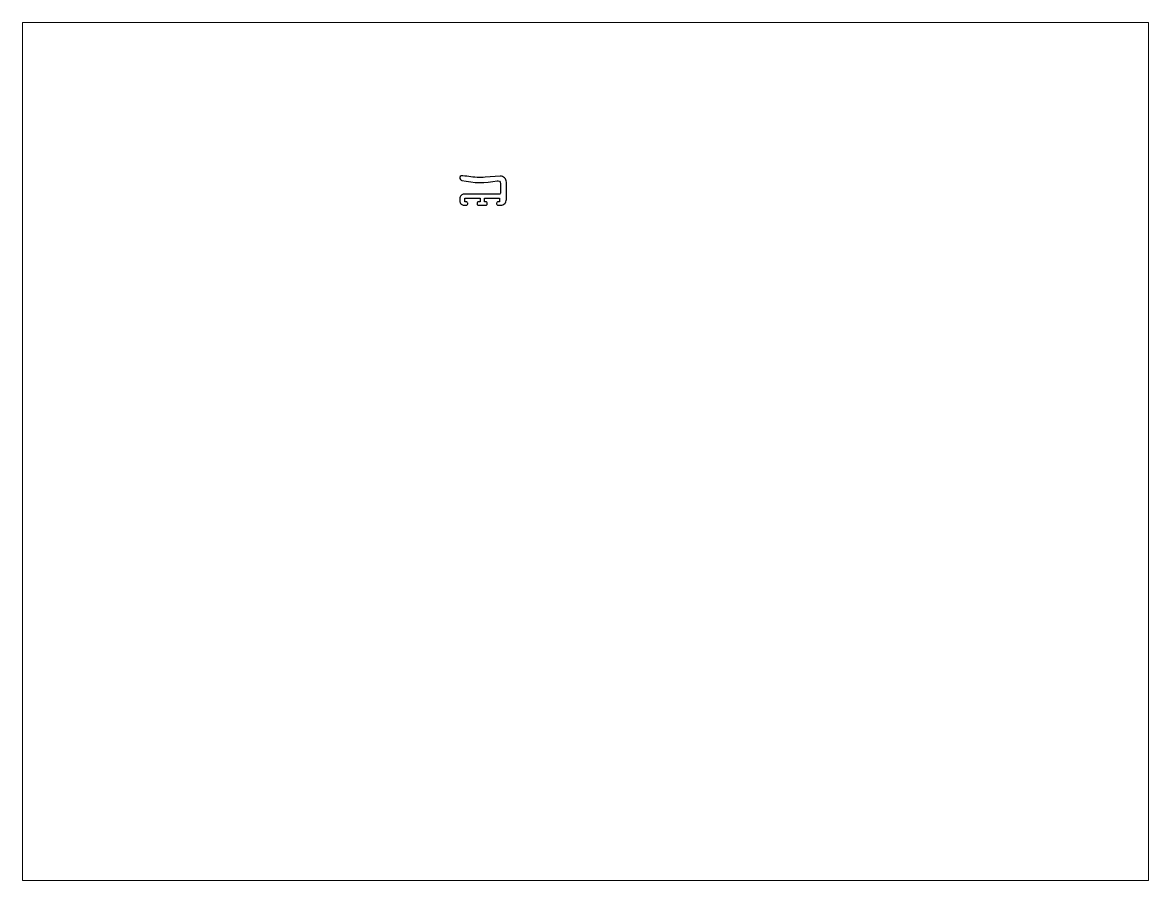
# Paper-space layout 'Layout1' of a CAD drawing. Extents: x 27 to 240, y 20 to 183.
# The model-space entities are those that its viewports show. They can reach past a viewport. Long polylines and large blocks are cut down to what shows.
import ezdxf

# ---------------------------------------------------------------- set-up
doc = ezdxf.new("R2010")
doc.units = 0
doc.header["$LTSCALE"] = 15
doc.layers.get('0').update_dxf_attribs({"linetype": 'CONTINUOUS'})
doc.layers.add('KALIN_CIZGI', color=7, linetype='CONTINUOUS')

msp = doc.modelspace()

# ---------------------------------------------------------------- linework, layer by layer
at = {"layer": 'KALIN_CIZGI', "color": 0, "ltscale": 0.2}
msp.add_lwpolyline([(161.07, 217.04), (161.07, 215.84), (160.57, 215.84, 0.414214), (160.07, 215.34), (160.07, 215.14, 0.414214), (160.57, 214.64), (161.42, 214.64, 0.414214), (163.42, 216.64), (163.42, 222.6, 0.434926), (161.28, 224.59), (156.16, 224.23, -0.056291), (150.55, 224.47, 0.033803), (147.86, 224.71, 0.378387), (147.42, 224.21), (147.42, 224.14, 0.34644), (148.19, 223.17, 0.114855), (160.2, 223.07, -0.480411), (161.42, 222.1), (161.42, 218.94, -0.414214), (160.92, 218.44), (148.92, 218.44, 0.414214), (147.42, 216.94), (147.42, 216.14, 0.414214), (148.92, 214.64), (149.67, 214.64, 0.414214), (150.17, 215.14), (150.17, 215.34, 0.414214), (149.67, 215.84), (149.17, 215.84), (149.17, 217.04), (154.37, 217.04), (154.37, 215.84), (153.87, 215.84, 0.414214), (153.37, 215.34), (153.37, 215.14, 0.414214), (153.87, 214.64), (156.37, 214.64, 0.414214), (156.87, 215.14), (156.87, 215.34, 0.414214), (156.37, 215.84), (155.87, 215.84), (155.87, 217.04)], format="xyb", close=True, dxfattribs=at)

psp = doc.layouts.get("Layout1")

# ---------------------------------------------------------------- viewports
at = {"layer": '0', "color": 0, "linetype": 'BYBLOCK', "ltscale": 0.05}
psp.add_viewport(center=(133.35, 101.6), size=(213.36, 162.56), view_center_point=(190.51, 130.3), view_height=293.8955, dxfattribs=at)

doc.saveas('drawing.dxf')
